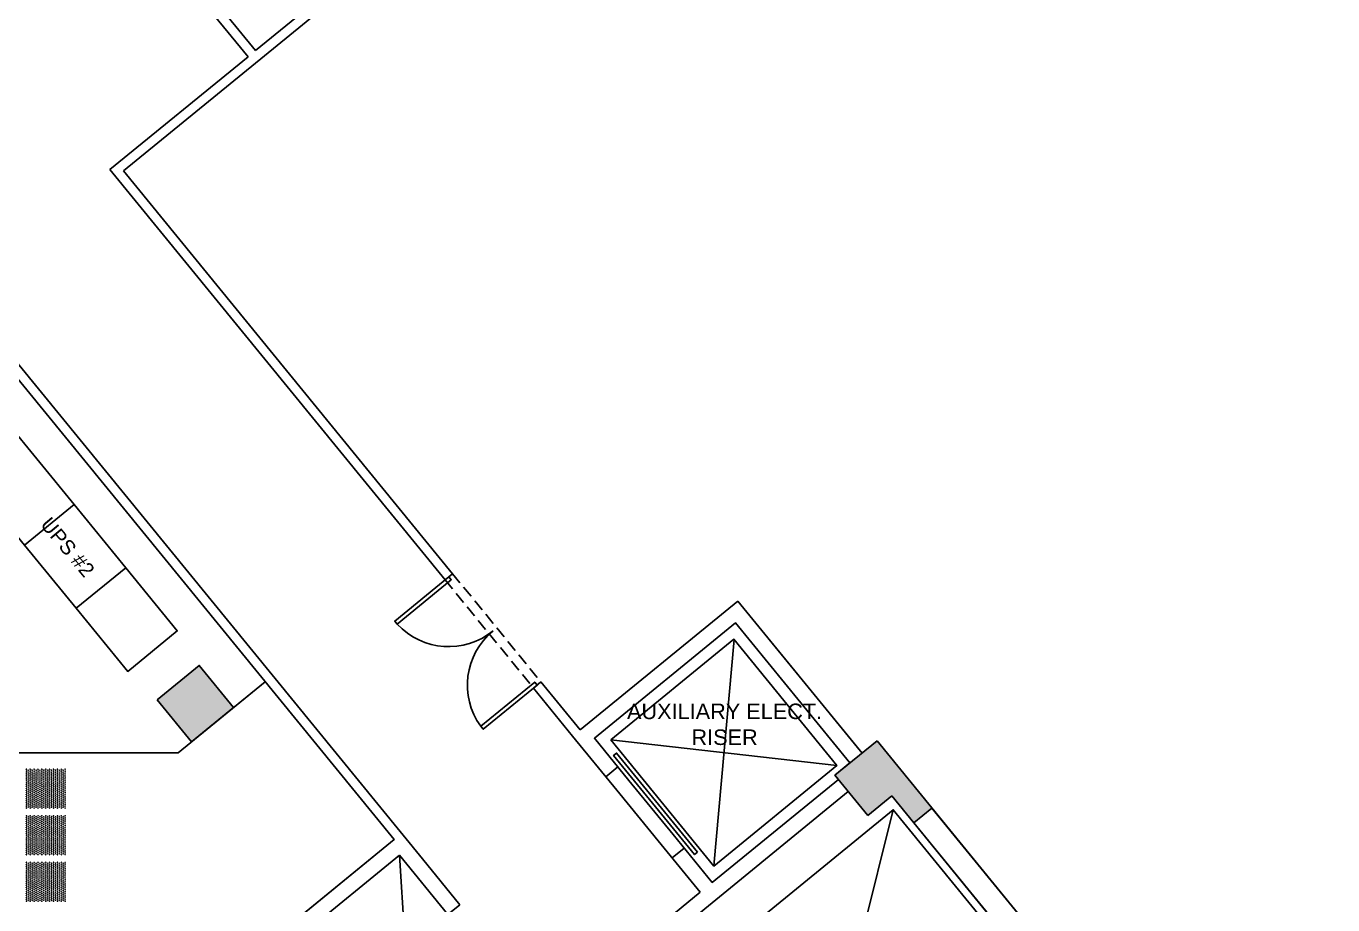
# Model space of a CAD drawing. Header units: inches. Extents: x -858 to 3182, y -300 to 4549.
# Drawn here: x 1080 to 1754, y 778 to 1231 of the extents above; entities that cross this region are included whole.
import ezdxf

# ---------------------------------------------------------------- set-up
doc = ezdxf.new("R2010")
doc.units = ezdxf.units.IN
doc.header["$LTSCALE"] = 48
doc.header["$MEASUREMENT"] = 0
doc.linetypes.add('HIDDEN2', pattern=[0.1875, 0.125, -0.0625])
for name, color, linetype in [('A-ANNO-TEXT', 1, 'Continuous'), ('A-COL', 5, 'Continuous'), ('A-DOOR', 1, 'Continuous'), ('A-ELE', 8, 'Continuous'), ('A-hdr', 9, 'HIDDEN2'), ('A-HTC-COL', 9, 'Continuous'), ('A-PAR', 6, 'Continuous'), ('BORDER', 7, 'Continuous'), ('E-ELEC-UPS', 5, 'Continuous')]:
    doc.layers.add(name, color=color, linetype=linetype)
doc.styles.get("Standard").update_dxf_attribs({"font": 'arial.ttf'})
doc.styles.add('style1', font='romans.shx', dxfattribs={"height": 9})

# ---------------------------------------------------------------- blocks, each defined once
blk = doc.blocks.new('x-dor36')
blk.add_lwpolyline([(2, 36), (2, 0), (0, 0), (0, 36)], close=True)
at = {"color": 8}
blk.add_arc((-0.1, -0.04), 36.1, 0.06887, 86.65797, dxfattribs=at)
blk = doc.blocks.new('VENTTILE')
for centre in [(-22, 22), (-22, 21), (-21, 21.5), (-21, 20.5), (-20, 22), (-20, 21), (-19, 21.5), (-19, 20.5), (-18, 22), (-18, 21), (-17, 21.5), (-17, 20.5), (-16, 22), (-16, 21), (-15, 21.5), (-15, 20.5), (-14, 22), (-14, 21), (-13, 21.5), (-13, 20.5), (-12, 22), (-12, 21), (-11, 21.5), (-11, 20.5), (-10, 22), (-10, 21), (-9, 21.5), (-9, 20.5), (-8, 22), (-8, 21), (-7, 21.5), (-7, 20.5), (-6, 22), (-6, 21), (-5, 21.5), (-5, 20.5), (-4, 22), (-4, 21), (-3, 21.5), (-3, 20.5), (-2, 22), (-2, 21), (-22, 20), (-22, 19), (-22, 18), (-22, 17), (-22, 16), (-22, 15), (-22, 14), (-21, 19.5), (-21, 18.5), (-21, 17.5), (-21, 16.5), (-21, 15.5), (-21, 14.5), (-21, 13.5), (-20, 20), (-20, 19), (-20, 18), (-20, 17), (-20, 16), (-20, 15), (-20, 14), (-19, 19.5), (-19, 18.5), (-19, 17.5), (-19, 16.5), (-19, 15.5), (-19, 14.5), (-19, 13.5), (-18, 20), (-18, 19), (-18, 18), (-18, 17), (-18, 16), (-18, 15), (-18, 14), (-17, 19.5), (-17, 18.5), (-17, 17.5), (-17, 16.5), (-17, 15.5), (-17, 14.5), (-17, 13.5), (-16, 20), (-16, 19), (-16, 18), (-16, 17), (-16, 16), (-16, 15), (-16, 14), (-15, 19.5), (-15, 18.5), (-15, 17.5), (-15, 16.5), (-15, 15.5), (-15, 14.5), (-15, 13.5), (-14, 20), (-14, 19), (-14, 18), (-14, 17), (-14, 16), (-14, 15), (-14, 14), (-13, 19.5), (-13, 18.5), (-13, 17.5), (-13, 16.5), (-13, 15.5), (-13, 14.5), (-13, 13.5), (-12, 20), (-12, 19), (-12, 18), (-12, 17), (-12, 16), (-12, 15), (-12, 14), (-11, 19.5), (-11, 18.5), (-11, 17.5), (-11, 16.5), (-11, 15.5), (-11, 14.5), (-11, 13.5), (-10, 20), (-10, 19), (-10, 18), (-10, 17), (-10, 16), (-10, 15), (-10, 14), (-9, 19.5), (-9, 18.5), (-9, 17.5), (-9, 16.5), (-9, 15.5), (-9, 14.5), (-9, 13.5), (-8, 20), (-8, 19), (-8, 18), (-8, 17), (-8, 16), (-8, 15), (-8, 14), (-7, 19.5), (-7, 18.5), (-7, 17.5), (-7, 16.5), (-7, 15.5), (-7, 14.5), (-7, 13.5), (-6, 20), (-6, 19), (-6, 18), (-6, 17), (-6, 16), (-6, 15), (-6, 14), (-5, 19.5), (-5, 18.5), (-5, 17.5), (-5, 16.5), (-5, 15.5), (-5, 14.5), (-5, 13.5), (-4, 20), (-4, 19), (-4, 18), (-4, 17), (-4, 16), (-4, 15), (-4, 14), (-3, 19.5), (-3, 18.5), (-3, 17.5), (-3, 16.5), (-3, 15.5), (-3, 14.5), (-3, 13.5), (-2, 20), (-2, 19), (-2, 18), (-2, 17), (-2, 16), (-2, 15), (-2, 14), (-22, 13), (-22, 12), (-22, 11), (-22, 10), (-22, 9), (-22, 8), (-22, 7), (-21, 12.5), (-21, 11.5), (-21, 10.5), (-21, 9.5), (-21, 8.5), (-21, 7.5), (-20, 13), (-20, 12), (-20, 11), (-20, 10), (-20, 9), (-20, 8), (-20, 7), (-19, 12.5), (-19, 11.5), (-19, 10.5), (-19, 9.5), (-19, 8.5), (-19, 7.5), (-18, 13), (-18, 12), (-18, 11), (-18, 10), (-18, 9), (-18, 8), (-18, 7), (-17, 12.5), (-17, 11.5), (-17, 10.5), (-17, 9.5), (-17, 8.5), (-17, 7.5), (-16, 13), (-16, 12), (-16, 11), (-16, 10), (-16, 9), (-16, 8), (-16, 7), (-15, 12.5), (-15, 11.5), (-15, 10.5), (-15, 9.5), (-15, 8.5), (-15, 7.5), (-14, 13), (-14, 12), (-14, 11), (-14, 10), (-14, 9), (-14, 8), (-14, 7), (-13, 12.5), (-13, 11.5), (-13, 10.5), (-13, 9.5), (-13, 8.5), (-13, 7.5), (-12, 13), (-12, 12), (-12, 11), (-12, 10), (-12, 9), (-12, 8), (-12, 7), (-11, 12.5), (-11, 11.5), (-11, 10.5), (-11, 9.5), (-11, 8.5), (-11, 7.5), (-10, 13), (-10, 12), (-10, 11), (-10, 10), (-10, 9), (-10, 8), (-10, 7), (-9, 12.5), (-9, 11.5), (-9, 10.5), (-9, 9.5), (-9, 8.5), (-9, 7.5), (-8, 13), (-8, 12), (-8, 11), (-8, 10), (-8, 9), (-8, 8), (-8, 7), (-7, 12.5), (-7, 11.5), (-7, 10.5), (-7, 9.5), (-7, 8.5), (-7, 7.5), (-6, 13), (-6, 12), (-6, 11), (-6, 10), (-6, 9), (-6, 8), (-6, 7), (-5, 12.5), (-5, 11.5), (-5, 10.5), (-5, 9.5), (-5, 8.5), (-5, 7.5), (-4, 13), (-4, 12), (-4, 11), (-4, 10), (-4, 9), (-4, 8), (-4, 7), (-3, 12.5), (-3, 11.5), (-3, 10.5), (-3, 9.5), (-3, 8.5), (-3, 7.5), (-2, 13), (-2, 12), (-2, 11), (-2, 10), (-2, 9), (-2, 8), (-2, 7), (-22, 6), (-22, 5), (-22, 4), (-22, 3), (-22, 2), (-21, 6.5), (-21, 5.5), (-21, 4.5), (-21, 3.5), (-21, 2.5), (-20, 6), (-20, 5), (-20, 4), (-20, 3), (-20, 2), (-19, 6.5), (-19, 5.5), (-19, 4.5), (-19, 3.5), (-19, 2.5), (-18, 6), (-18, 5), (-18, 4), (-18, 3), (-18, 2), (-17, 6.5), (-17, 5.5), (-17, 4.5), (-17, 3.5), (-17, 2.5), (-16, 6), (-16, 5), (-16, 4), (-16, 3), (-16, 2), (-15, 6.5), (-15, 5.5), (-15, 4.5), (-15, 3.5), (-15, 2.5), (-14, 6), (-14, 5), (-14, 4), (-14, 3), (-14, 2), (-13, 6.5), (-13, 5.5), (-13, 4.5), (-13, 3.5), (-13, 2.5), (-12, 6), (-12, 5), (-12, 4), (-12, 3), (-12, 2), (-11, 6.5), (-11, 5.5), (-11, 4.5), (-11, 3.5), (-11, 2.5), (-10, 6), (-10, 5), (-10, 4), (-10, 3), (-10, 2), (-9, 6.5), (-9, 5.5), (-9, 4.5), (-9, 3.5), (-9, 2.5), (-8, 6), (-8, 5), (-8, 4), (-8, 3), (-8, 2), (-7, 6.5), (-7, 5.5), (-7, 4.5), (-7, 3.5), (-7, 2.5), (-6, 6), (-6, 5), (-6, 4), (-6, 3), (-6, 2), (-5, 6.5), (-5, 5.5), (-5, 4.5), (-5, 3.5), (-5, 2.5), (-4, 6), (-4, 5), (-4, 4), (-4, 3), (-4, 2), (-3, 6.5), (-3, 5.5), (-3, 4.5), (-3, 3.5), (-3, 2.5), (-2, 6), (-2, 5), (-2, 4), (-2, 3), (-2, 2)]:
    blk.add_circle(centre, 0.0938)

msp = doc.modelspace()

# ---------------------------------------------------------------- hatches: boundary and pattern name
at = {"layer": 'A-HTC-COL'}
for points in [[(1147.68, 883.36), (1169.36, 901.08), (1187.08, 879.4), (1165.4, 861.68)], [(1518.84, 862.22), (1497.16, 844.5), (1498.9, 842.37), (1514.09, 823.78), (1526.48, 833.91), (1537.82, 820.03), (1547.12, 827.62)]]:
    msp.add_hatch(color=256, dxfattribs=at).paths.add_polyline_path(points)

# ---------------------------------------------------------------- linework, layer by layer
for p, q in [((1203.34, 892.69), (1158.46, 856)), ((1165.4, 861.68), (1203.34, 892.69)), ((284.72, 856), (1158.46, 856))]:
    msp.add_line(p, q)
msp.add_lwpolyline([(284.72, 435.62), (284.72, 958.14), (684.54, 958.14), (740.12, 1003.57), (791.3, 940.96), (930.57, 940.96), (1070.45, 1055.28), (1269.79, 811.39), (1188.49, 744.94), (1420.75, 460.78), (1346.41, 400.02), (1342.54, 396.86), (1513.41, 187.8), (1513.41, 162.62), (1493.67, 162.62), (1493.67, 17.76), (834, 18), (834, 435.62), (284.72, 435.62)], close=True)
at = {"layer": 'A-COL'}
msp.add_lwpolyline([(1147.68, 883.36), (1169.36, 901.08), (1187.08, 879.4), (1165.4, 861.68)], close=True, dxfattribs=at)
at = {"layer": 'A-ELE'}
for p, q in [((1445.12, 914.48), (1434.68, 797.8)), ((1498.2, 849.54), (1381.64, 862.76)), ((1527.18, 826.73), (1482.97, 648.53)), ((1272.53, 803.29), (1283.28, 641.6))]:
    msp.add_line(p, q, dxfattribs=at)
at = {"layer": 'A-ELE', "flags": 128}
msp.add_lwpolyline([(1381.6, 862.73), (1445.04, 914.58), (1498.2, 849.54), (1434.76, 797.7), (1381.6, 862.73)], dxfattribs=at)
at = {"layer": 'A-ELE'}
msp.add_lwpolyline([(1482.97, 648.53), (1413.36, 733.71), (1527.18, 826.73), (1596.79, 741.56)], close=True, dxfattribs=at)
at = {"layer": 'A-hdr'}
for p, q in [((1296.13, 945.19), (1341.7, 889.44)), ((1300, 948.35), (1345.57, 892.6))]:
    msp.add_line(p, q, dxfattribs=at)
at = {"layer": 'A-PAR'}
for p, q in [((1130.36, 1155.91), (2205.01, 2034.25)), ((1074.9, 1361.14), (1194.5, 1214.8)), ((1078.77, 1364.3), (1198.37, 1217.96)), ((1198.37, 1217.96), (1371.04, 1359.08)), ((1123.32, 1156.62), (1194.5, 1214.8)), ((1284.42, 801.39), (964.2, 1193.17)), ((1296.13, 945.19), (1123.32, 1156.62)), ((1300, 948.35), (1130.36, 1155.91)), ((1269.79, 811.39), (1070.45, 1055.28)), ((1300, 948.35), (1296.13, 945.19)), ((1365.78, 867.88), (1447.02, 934.28)), ((1510.31, 856.86), (1447.02, 934.28)), ((1447.02, 934.28), (1511.1, 855.89)), ((1202.05, 894.27), (1203.32, 892.72)), ((1345.57, 892.6), (1341.7, 889.44)), ((1361.9, 864.72), (1341.7, 889.44)), ((1365.78, 867.88), (1345.57, 892.6)), ((1384.75, 836.76), (1361.9, 864.72)), ((1497.16, 844.5), (1518.84, 862.22)), ((1518.84, 862.22), (1615.51, 743.94)), ((1385.25, 848.79), (1379.05, 843.73)), ((1497.16, 844.5), (1514.09, 823.78)), ((1384.75, 836.76), (1407.53, 808.89)), ((1390.94, 841.83), (1413.73, 813.95)), ((1503.96, 836.17), (1403.31, 753.9)), ((1514.09, 823.78), (1526.48, 833.91)), ((1526.48, 833.91), (1606.21, 736.35)), ((1269.79, 811.39), (1188.49, 744.94)), ((1427.72, 784.19), (1407.53, 808.89)), ((1272.53, 803.29), (1199.75, 743.81)), ((1297.56, 772.67), (1272.53, 803.29)), ((1419.42, 806.98), (1413.23, 801.92)), ((1303.76, 777.73), (1284.42, 801.39)), ((1427.72, 784.19), (1395.68, 758)), ((1297.56, 772.67), (1303.76, 777.73))]:
    msp.add_line(p, q, dxfattribs=at)
at = {"layer": 'A-PAR', "flags": 128}
for points in [[(1390.94, 841.83), (1373.16, 863.58), (1445.89, 923.03), (1504.9, 850.83), (1497.16, 844.5), (1498.9, 842.37), (1433.91, 789.25), (1413.73, 813.95)], [(1386.26, 857.04), (1386.16, 857.16)]]:
    msp.add_lwpolyline(points, dxfattribs=at)
at = {"layer": 'A-PAR', "color": 1}
msp.add_lwpolyline([(1426.32, 804.87), (1424.77, 803.6), (1383, 854.71), (1384.55, 855.97)], close=True, dxfattribs=at)
at = {"layer": 'A-PAR'}
msp.add_lwpolyline([(1547.12, 827.62), (1537.82, 820.03), (1590.98, 754.99), (1600.27, 762.58)], close=True, dxfattribs=at)
at = {"layer": 'E-ELEC-UPS'}
for points in [[(1043.86, 1006.43), (1069.41, 1027.32), (1104.85, 983.96), (1079.3, 963.07)], [(1079.3, 963.07), (1104.85, 983.96), (1131.43, 951.44), (1105.88, 930.55)], [(1105.88, 930.55), (1131.43, 951.44), (1158.01, 918.92), (1132.46, 898.03)]]:
    msp.add_lwpolyline(points, close=True, dxfattribs=at)

# ---------------------------------------------------------------- block references
at = {"layer": 'A-DOOR', "xscale": -1, "rotation": 129.2600028821238}
msp.add_blockref('x-dor36', (1298.07, 946.77), dxfattribs=at)
at = {"layer": 'A-DOOR', "rotation": 129.2600028821238}
msp.add_blockref('x-dor36', (1343.63, 891.02), dxfattribs=at)
at = {"layer": 'BORDER'}
for p in [(1102.22, 825.62), (1102.22, 801.62), (1102.22, 777.62)]:
    msp.add_blockref('VENTTILE', p, dxfattribs=at)

# ---------------------------------------------------------------- texts
at = {"layer": 'A-ANNO-TEXT', "ltscale": 24, "insert": (1101.47, 962.03), "char_height": 7.5, "width": 110.3125, "attachment_point": 5, "rotation": 310}
msp.add_mtext('UPS #2', dxfattribs=at)
at = {"layer": 'A-ANNO-TEXT', "insert": (1440.24, 881.45), "char_height": 8, "width": 102.8242, "attachment_point": 2, "style": 'style1'}
msp.add_mtext('{\\fArial|b0|i0|c0|p34;AUXILIARY ELECT.\\PRISER}', dxfattribs=at)

doc.saveas('drawing.dxf')
